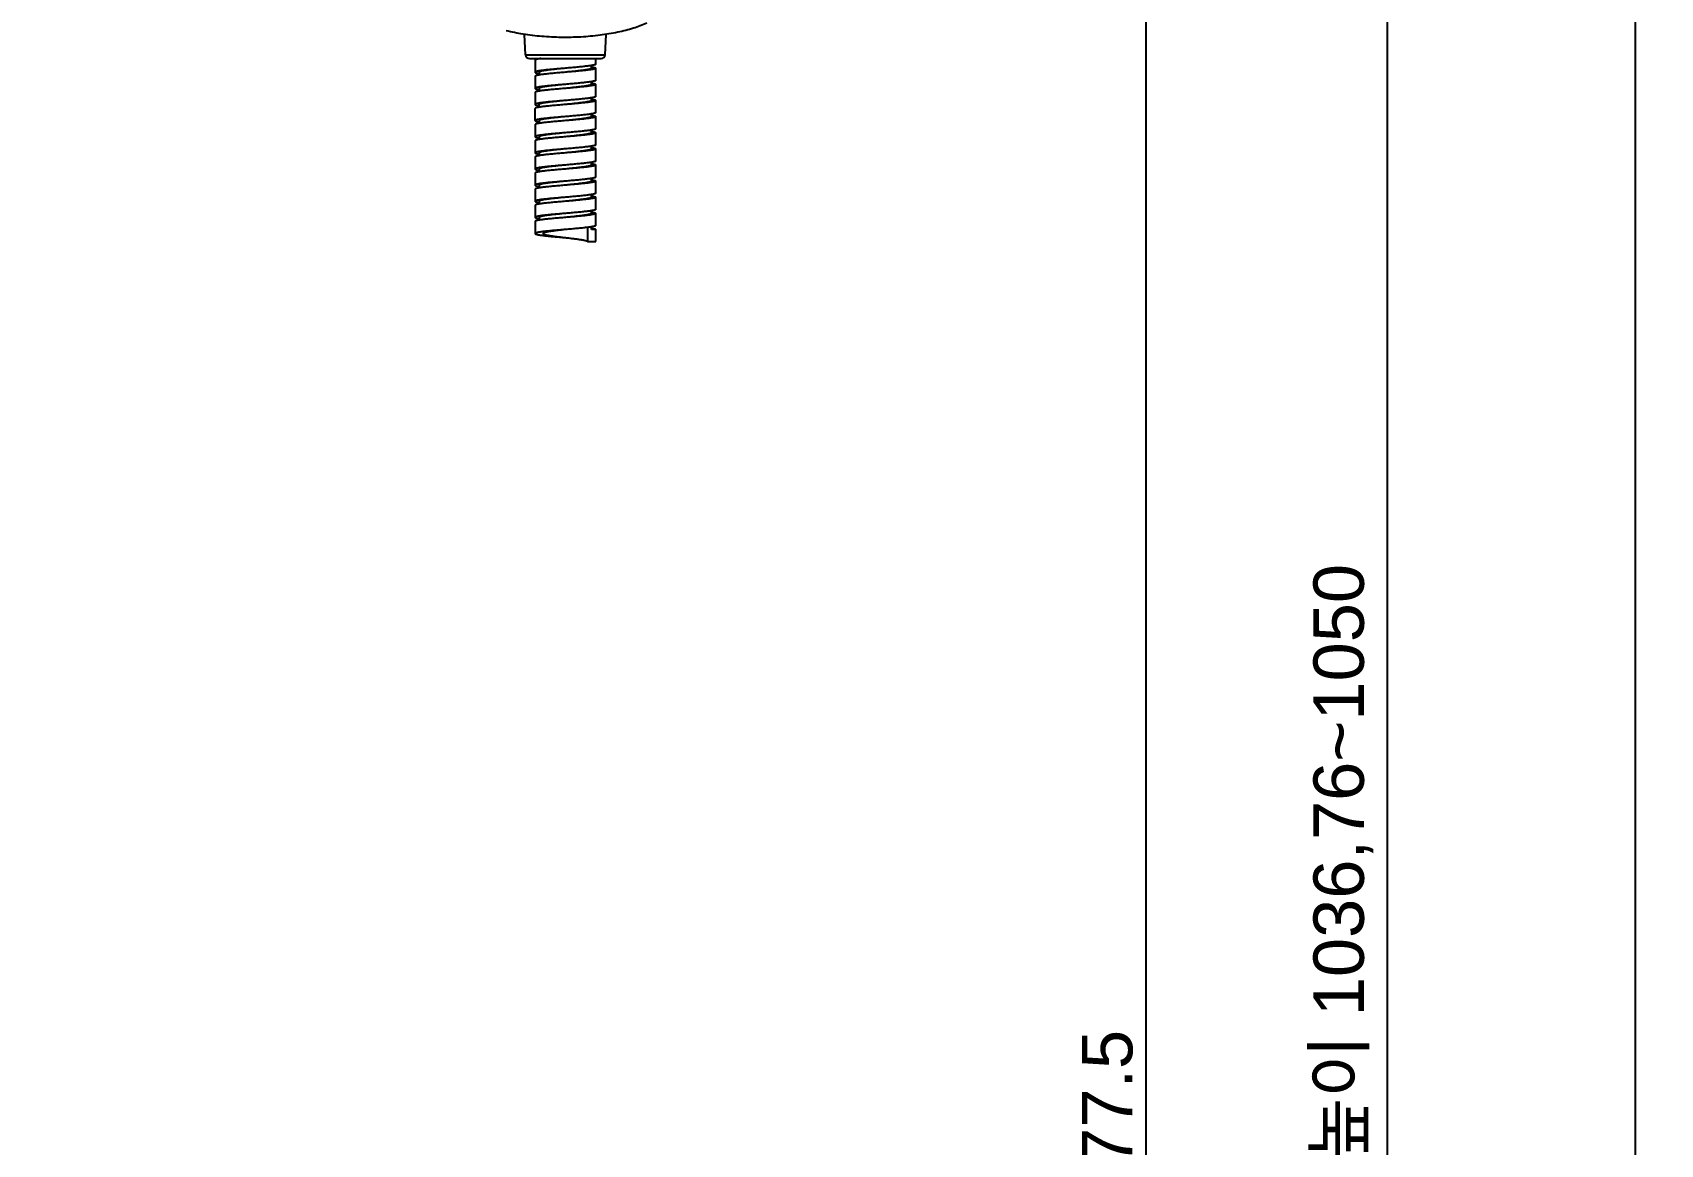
# Model space of a CAD drawing. Header units: millimetres. Extents: x 687 to 1107, y -116 to 478.
# Drawn here: x 813.7 to 894.4, y 36.9 to 92 of the extents above; entities that cross this region are included whole.
import ezdxf

# ---------------------------------------------------------------- set-up
doc = ezdxf.new("R2010")
doc.units = ezdxf.units.MM
doc.header["$LTSCALE"] = 0.1
doc.layers.add('DIM', color=3, linetype='Continuous')
doc.styles.get("Standard").update_dxf_attribs({"font": 'arial.ttf'})
doc.dimstyles.new('ISO-25', dxfattribs={"dimtxt": 2.5, "dimasz": 2.5, "dimexe": 1.25, "dimexo": 0.625, "dimtad": 1, "dimlfac": 5, "dimtxsty": 'Standard', "dimcen": 2.5, "dimadec": 0, "dimazin": 0, "dimtfac": 1, "dimtmove": 0, "dimatfit": 3, "dimfxl": 0, "dimarcsym": 0})

# ---------------------------------------------------------------- blocks, each defined once
blk = doc.blocks.new('*D72')
at = {"layer": 'Defpoints', "color": 0}
for p in [(845.053, 147.816), (880.874, -59.535), (888.864, -59.535)]:
    blk.add_point(p, dxfattribs=at)
at = {"layer": 'DIM', "color": 0, "lineweight": -2}
for p, q in [((845.678, 147.816), (882.124, 147.816)), ((880.874, 145.316), (880.874, -57.035)), ((888.239, -59.535), (879.624, -59.535))]:
    blk.add_line(p, q, dxfattribs=at)
at = {"layer": 'DIM', "color": 0}
for points in [[(880.457, 145.316), (881.29, 145.316), (880.874, 147.816)], [(880.457, -57.035), (881.29, -57.035), (880.874, -59.535)]]:
    blk.add_solid(points, dxfattribs=at)
at = {"layer": 'DIM', "color": 0, "insert": (878.695, 44.14), "char_height": 2.5, "attachment_point": 5, "rotation": 90}
blk.add_mtext('{\\fGulim|b0|i0|c129|p50;선반까지 높이 }1036,76~1050', dxfattribs=at)
blk = doc.blocks.new('*D74')
at = {"layer": 'Defpoints', "color": 0}
for p in [(813.706, 135.932), (868.909, -59.535), (883.897, -59.535)]:
    blk.add_point(p, dxfattribs=at)
at = {"layer": 'DIM', "color": 0, "lineweight": -2}
for p, q in [((814.331, 135.932), (870.159, 135.932)), ((868.909, 133.432), (868.909, -57.035)), ((883.272, -59.535), (867.659, -59.535))]:
    blk.add_line(p, q, dxfattribs=at)
at = {"layer": 'DIM', "color": 0}
for points in [[(868.492, 133.432), (869.325, 133.432), (868.909, 135.932)], [(868.492, -57.035), (869.325, -57.035), (868.909, -59.535)]]:
    blk.add_solid(points, dxfattribs=at)
at = {"layer": 'DIM', "color": 0, "insert": (867.007, 38.199), "char_height": 2.5, "attachment_point": 5, "rotation": 90}
blk.add_mtext('977.5', dxfattribs=at)
blk = doc.blocks.new('*D67')
at = {"layer": 'Defpoints', "color": 0}
for p in [(831.425, 395.825), (883.897, -59.535), (893.168, -59.535)]:
    blk.add_point(p, dxfattribs=at)
at = {"layer": 'DIM', "color": 0, "lineweight": -2}
for p, q in [((832.05, 395.825), (894.418, 395.825)), ((893.168, 393.325), (893.168, -57.035)), ((884.522, -59.535), (894.418, -59.535))]:
    blk.add_line(p, q, dxfattribs=at)
at = {"layer": 'DIM', "color": 0}
for points in [[(892.751, 393.325), (893.585, 393.325), (893.168, 395.825)], [(892.751, -57.035), (893.585, -57.035), (893.168, -59.535)]]:
    blk.add_solid(points, dxfattribs=at)
at = {"layer": 'DIM', "color": 0, "insert": (890.904, 168.145), "char_height": 2.5, "attachment_point": 5, "rotation": 90}
blk.add_mtext('(2280)', dxfattribs=at)

msp = doc.modelspace()

# ---------------------------------------------------------------- linework, layer by layer
for p, q in [((838.1509, 90.9305), (838.098, 91.9384)), ((842.1, 90.9305), (842.1528, 91.9392)), ((838.1509, 90.9305), (842.1, 90.9305)), ((838.3506, 90.741), (841.9003, 90.741)), ((838.6254, 90.661), (838.6254, 90.061)), ((838.8254, 90.741), (838.8254, 90.7274)), ((841.6255, 90.461), (841.6255, 90.741)), ((838.6254, 89.861), (838.6254, 89.261)), ((838.8254, 90.061), (838.8254, 89.9273)), ((841.4255, 90.261), (841.4255, 90.3946)), ((841.4255, 89.461), (841.4255, 89.5947)), ((841.6255, 89.661), (841.6255, 90.261)), ((838.6254, 89.061), (838.6254, 88.461)), ((838.8254, 89.261), (838.8254, 89.1272)), ((841.4255, 88.661), (841.4255, 88.7947)), ((841.6255, 88.861), (841.6255, 89.461)), ((838.6254, 87.6609), (838.6254, 88.261)), ((838.8254, 88.3273), (838.8254, 88.461)), ((841.4255, 87.8609), (841.4255, 87.9946)), ((841.6255, 88.061), (841.6255, 88.661)), ((838.6254, 87.4609), (838.6254, 86.8609)), ((838.8254, 87.6609), (838.8254, 87.5274)), ((841.4255, 87.0609), (841.4255, 87.1945)), ((841.6255, 87.2609), (841.6255, 87.8609)), ((838.6254, 86.6609), (838.6254, 86.0609)), ((838.8254, 86.8609), (838.8254, 86.7273)), ((841.4255, 86.2609), (841.4255, 86.3945)), ((841.6255, 86.4609), (841.6255, 87.0609)), ((838.6254, 85.8609), (838.6254, 85.2609)), ((838.8254, 86.0609), (838.8254, 85.9272)), ((841.4255, 85.4609), (841.4255, 85.5946)), ((841.6255, 85.6609), (841.6255, 86.2609)), ((838.6254, 85.0609), (838.6254, 84.4609)), ((838.8254, 85.2609), (838.8254, 85.1272)), ((841.4255, 84.6609), (841.4255, 84.7946)), ((841.6255, 84.8609), (841.6255, 85.4609)), ((838.6254, 84.2609), (838.6254, 83.6609)), ((838.8254, 84.4609), (838.8254, 84.3272)), ((841.4255, 83.8609), (841.4255, 83.9946)), ((841.6255, 84.0609), (841.6255, 84.6609)), ((838.6254, 83.4608), (838.6254, 82.8608)), ((838.8254, 83.6609), (838.8254, 83.5273)), ((841.4255, 83.0608), (841.4255, 83.1944)), ((841.6255, 83.2608), (841.6255, 83.8609)), ((838.6254, 82.6608), (838.6254, 82.0608)), ((838.8254, 82.8608), (838.8254, 82.7272)), ((841.2254, 82.3658), (841.2254, 81.6608)), ((841.4255, 82.2608), (841.4255, 82.3944)), ((841.6255, 82.4608), (841.6255, 83.0608)), ((841.2254, 81.6608), (841.6255, 81.6608)), ((841.6255, 82.2608), (841.4255, 82.2608)), ((841.6255, 81.6608), (841.6255, 82.2608))]:
    msp.add_line(p, q)
for centre, start, end in [((838.3506, 90.941), 183, 270.000001), ((841.9003, 90.941), 269.999999, 357)]:
    msp.add_arc(centre, 0.2, start, end)
for points, knots in [([(844.1632, 92.4918), (843.9494, 92.3951), (843.4752, 92.2213), (842.6979, 92.0244), (841.8257, 91.8808), (840.8887, 91.7973), (839.9219, 91.7783), (838.9631, 91.8247), (838.0493, 91.9341), (837.464, 92.051), (837.1863, 92.1206)], [0, 0, 0, 0, 0.0992985, 0.2131119, 0.3388816, 0.4729598, 0.6108789, 0.7477666, 0.878858, 1, 1, 1, 1]), ([(838.9119, 90.741), (838.89, 90.7379), (838.849, 90.7316), (838.7915, 90.7217), (838.7422, 90.7119), (838.7014, 90.7021), (838.6694, 90.6924), (838.6483, 90.6838), (838.6362, 90.6765), (838.6289, 90.6707), (838.6254, 90.6647), (838.6254, 90.661)], [0, 0, 0, 0, 0.2180371, 0.4104332, 0.5761512, 0.7144149, 0.8247374, 0.9072905, 0.9385577, 0.9637078, 1, 1, 1, 1]), ([(841.6254, 90.461), (841.6255, 90.4562), (841.6193, 90.4485), (841.6085, 90.4416), (841.5957, 90.4353), (841.5795, 90.4292), (841.5512, 90.4203), (841.5071, 90.4096), (841.4443, 90.3974), (841.3688, 90.3851), (841.2813, 90.3728), (841.1434, 90.3555), (840.9483, 90.3344), (840.6922, 90.31), (840.4144, 90.2855), (840.223, 90.2693), (840.1254, 90.261)], [0, 0, 0, 0, 0.0094782, 0.016681, 0.0259079, 0.0372649, 0.0507964, 0.0843768, 0.1265087, 0.1768711, 0.2350304, 0.3004543, 0.4506023, 0.6216678, 0.8071559, 1, 1, 1, 1]), ([(840.1254, 90.261), (840.0279, 90.2527), (839.8365, 90.2365), (839.5586, 90.212), (839.3026, 90.1876), (839.1074, 90.1665), (838.9695, 90.1492), (838.8821, 90.1369), (838.8066, 90.1246), (838.7437, 90.1124), (838.6997, 90.1017), (838.6713, 90.0928), (838.6551, 90.0867), (838.6423, 90.0804), (838.6315, 90.0735), (838.6254, 90.0658), (838.6254, 90.061)], [0, 0, 0, 0, 0.1928437, 0.3783312, 0.549396, 0.6995437, 0.7649709, 0.8231271, 0.8734919, 0.9156221, 0.9492032, 0.9627321, 0.9740919, 0.9833208, 0.9905205, 1, 1, 1, 1]), ([(838.6254, 90.061), (838.6254, 90.054), (838.6374, 90.0438), (838.6553, 90.0352), (838.6778, 90.0269), (838.7059, 90.0188), (838.7553, 90.007), (838.7955, 89.9996), (838.8243, 89.9947)], [0, 0, 0, 0, 0.0974151, 0.1807142, 0.2906228, 0.4277199, 0.5919297, 1, 1, 1, 1]), ([(840.1254, 90.061), (840.0279, 90.0527), (839.8365, 90.0365), (839.5586, 90.012), (839.3026, 89.9876), (839.1074, 89.9665), (838.9695, 89.9492), (838.8821, 89.9369), (838.8066, 89.9246), (838.7437, 89.9124), (838.6997, 89.9017), (838.6713, 89.8928), (838.6551, 89.8867), (838.6423, 89.8804), (838.6315, 89.8735), (838.6254, 89.8658), (838.6254, 89.861)], [0, 0, 0, 0, 0.1928438, 0.3783317, 0.5493973, 0.6995457, 0.764969, 0.8231296, 0.8734902, 0.9156244, 0.949202, 0.9627344, 0.9740933, 0.9833188, 0.9905203, 1, 1, 1, 1]), ([(840.1254, 90.261), (840.0409, 90.2527), (839.875, 90.2365), (839.6342, 90.212), (839.4122, 90.1876), (839.2431, 90.1665), (839.1236, 90.1492), (839.0478, 90.1369), (838.9824, 90.1246), (838.9279, 90.1124), (838.8848, 90.1002), (838.8564, 90.0896), (838.84, 90.0804), (838.8304, 90.0732), (838.8254, 90.0657), (838.8254, 90.061)], [0, 0, 0, 0, 0.1922238, 0.3771332, 0.5477039, 0.6974857, 0.762792, 0.820885, 0.8712455, 0.9134553, 0.9472154, 0.9724275, 0.9819109, 0.9894544, 1, 1, 1, 1]), ([(841.4254, 90.261), (841.4254, 90.2563), (841.4205, 90.2488), (841.4108, 90.2416), (841.3944, 90.2324), (841.366, 90.2218), (841.323, 90.2096), (841.2685, 90.1974), (841.203, 90.1851), (841.1272, 90.1728), (841.0078, 90.1555), (840.8386, 90.1344), (840.6167, 90.11), (840.3758, 90.0855), (840.21, 90.0693), (840.1254, 90.061)], [0, 0, 0, 0, 0.0105439, 0.0180889, 0.0275738, 0.0527825, 0.0865459, 0.1287525, 0.179116, 0.2372063, 0.302515, 0.4522966, 0.622867, 0.8077762, 1, 1, 1, 1]), ([(841.6255, 90.261), (841.6255, 90.2562), (841.6193, 90.2485), (841.6085, 90.2416), (841.5957, 90.2353), (841.5795, 90.2292), (841.5512, 90.2203), (841.5071, 90.2096), (841.4443, 90.1974), (841.3688, 90.1851), (841.2813, 90.1728), (841.1434, 90.1555), (840.9483, 90.1344), (840.6922, 90.11), (840.4144, 90.0855), (840.223, 90.0693), (840.1254, 90.061)], [0, 0, 0, 0, 0.0094806, 0.0166804, 0.0259068, 0.0372676, 0.0507984, 0.0843766, 0.1265097, 0.1768718, 0.2350304, 0.3004558, 0.4506038, 0.6216689, 0.8071564, 1, 1, 1, 1]), ([(841.6255, 89.661), (841.6255, 89.6562), (841.6193, 89.6485), (841.6085, 89.6416), (841.5957, 89.6353), (841.5795, 89.6292), (841.5512, 89.6203), (841.5071, 89.6096), (841.4443, 89.5974), (841.3688, 89.5851), (841.2813, 89.5728), (841.1434, 89.5555), (840.9483, 89.5344), (840.6922, 89.51), (840.4144, 89.4855), (840.223, 89.4693), (840.1254, 89.461)], [0, 0, 0, 0, 0.0094806, 0.0166804, 0.0259068, 0.0372676, 0.0507984, 0.0843766, 0.1265097, 0.1768718, 0.2350304, 0.3004558, 0.4506038, 0.6216689, 0.8071564, 1, 1, 1, 1]), ([(841.4266, 90.3273), (841.4553, 90.3224), (841.4955, 90.315), (841.5449, 90.3032), (841.5731, 90.2951), (841.5955, 90.2868), (841.6134, 90.2782), (841.6255, 90.268), (841.6255, 90.261)], [0, 0, 0, 0, 0.4080596, 0.5722818, 0.7093617, 0.8192825, 0.9025848, 1, 1, 1, 1]), ([(840.1254, 89.461), (840.0279, 89.4527), (839.8365, 89.4365), (839.5586, 89.412), (839.3026, 89.3876), (839.1074, 89.3665), (838.9695, 89.3492), (838.8821, 89.3369), (838.8066, 89.3246), (838.7437, 89.3123), (838.6997, 89.3017), (838.6713, 89.2928), (838.6551, 89.2866), (838.6423, 89.2804), (838.6315, 89.2735), (838.6254, 89.2658), (838.6254, 89.261)], [0, 0, 0, 0, 0.1928438, 0.3783317, 0.5493973, 0.6995457, 0.764969, 0.8231296, 0.8734902, 0.9156244, 0.949202, 0.9627344, 0.9740933, 0.9833188, 0.9905203, 1, 1, 1, 1]), ([(838.6254, 89.261), (838.6254, 89.254), (838.6374, 89.2438), (838.6554, 89.2351), (838.678, 89.2268), (838.7062, 89.2188), (838.7557, 89.2069), (838.796, 89.1995), (838.8249, 89.1946)], [0, 0, 0, 0, 0.0973347, 0.1806508, 0.2905657, 0.427652, 0.5919131, 1, 1, 1, 1]), ([(840.1254, 89.261), (840.0279, 89.2527), (839.8365, 89.2365), (839.5586, 89.212), (839.3026, 89.1876), (839.1074, 89.1665), (838.9695, 89.1492), (838.8821, 89.1369), (838.8066, 89.1246), (838.7437, 89.1123), (838.6997, 89.1017), (838.6713, 89.0928), (838.6551, 89.0866), (838.6423, 89.0804), (838.6315, 89.0735), (838.6254, 89.0658), (838.6254, 89.061)], [0, 0, 0, 0, 0.1928441, 0.3783318, 0.5493968, 0.6995443, 0.7649706, 0.8231275, 0.8734925, 0.9156219, 0.9492045, 0.9627335, 0.9740913, 0.98332, 0.9905221, 1, 1, 1, 1]), ([(840.1254, 89.461), (840.0409, 89.4527), (839.875, 89.4365), (839.6342, 89.412), (839.4122, 89.3876), (839.2431, 89.3665), (839.1236, 89.3492), (839.0478, 89.3369), (838.9824, 89.3246), (838.9279, 89.3123), (838.8848, 89.3002), (838.8564, 89.2896), (838.84, 89.2804), (838.8304, 89.2732), (838.8254, 89.2656), (838.8254, 89.261)], [0, 0, 0, 0, 0.1922239, 0.3771334, 0.5477042, 0.6974861, 0.7627914, 0.8208855, 0.871245, 0.9134558, 0.9472149, 0.972428, 0.9819104, 0.989454, 1, 1, 1, 1]), ([(841.4254, 89.461), (841.4254, 89.4563), (841.4205, 89.4488), (841.4108, 89.4416), (841.3944, 89.4324), (841.366, 89.4218), (841.323, 89.4096), (841.2685, 89.3974), (841.203, 89.3851), (841.1272, 89.3728), (841.0078, 89.3555), (840.8386, 89.3344), (840.6167, 89.31), (840.3758, 89.2855), (840.21, 89.2693), (840.1254, 89.261)], [0, 0, 0, 0, 0.0105434, 0.0180894, 0.0275741, 0.052782, 0.0865461, 0.1287521, 0.1791161, 0.2372061, 0.302515, 0.4522965, 0.6228669, 0.8077761, 1, 1, 1, 1]), ([(841.6254, 89.461), (841.6254, 89.4562), (841.6194, 89.4485), (841.6085, 89.4415), (841.5957, 89.4353), (841.5795, 89.4292), (841.5512, 89.4203), (841.5071, 89.4096), (841.4443, 89.3974), (841.3688, 89.3851), (841.2813, 89.3728), (841.1434, 89.3555), (840.9483, 89.3344), (840.6922, 89.31), (840.4144, 89.2855), (840.223, 89.2693), (840.1254, 89.261)], [0, 0, 0, 0, 0.0094779, 0.01668, 0.0259087, 0.0372665, 0.0507955, 0.0843781, 0.1265075, 0.1768725, 0.2350294, 0.3004557, 0.4506032, 0.6216682, 0.8071559, 1, 1, 1, 1]), ([(841.6254, 88.861), (841.6254, 88.8562), (841.6194, 88.8485), (841.6085, 88.8415), (841.5957, 88.8353), (841.5795, 88.8292), (841.5512, 88.8203), (841.5071, 88.8096), (841.4443, 88.7974), (841.3688, 88.7851), (841.2813, 88.7727), (841.1434, 88.7554), (840.9483, 88.7344), (840.6922, 88.71), (840.4144, 88.6855), (840.223, 88.6692), (840.1254, 88.661)], [0, 0, 0, 0, 0.0094779, 0.01668, 0.0259087, 0.0372665, 0.0507955, 0.0843781, 0.1265075, 0.1768725, 0.2350294, 0.3004557, 0.4506032, 0.6216682, 0.8071559, 1, 1, 1, 1]), ([(841.4259, 89.5274), (841.4547, 89.5225), (841.4951, 89.515), (841.5446, 89.5032), (841.5729, 89.4952), (841.5954, 89.4868), (841.6134, 89.4782), (841.6255, 89.468), (841.6254, 89.461)], [0, 0, 0, 0, 0.4081111, 0.5723545, 0.7094751, 0.8193707, 0.9026768, 1, 1, 1, 1]), ([(840.1254, 88.661), (840.0279, 88.6527), (839.8365, 88.6364), (839.5586, 88.612), (839.3026, 88.5875), (839.1074, 88.5665), (838.9695, 88.5492), (838.8821, 88.5368), (838.8066, 88.5246), (838.7437, 88.5123), (838.6997, 88.5016), (838.6713, 88.4927), (838.6551, 88.4866), (838.6423, 88.4804), (838.6315, 88.4734), (838.6254, 88.4658), (838.6254, 88.461)], [0, 0, 0, 0, 0.1928441, 0.3783318, 0.5493968, 0.6995443, 0.7649706, 0.8231275, 0.8734925, 0.9156219, 0.9492045, 0.9627335, 0.9740913, 0.98332, 0.9905221, 1, 1, 1, 1]), ([(838.6254, 88.461), (838.6254, 88.454), (838.6375, 88.4437), (838.6554, 88.4351), (838.678, 88.4268), (838.7062, 88.4187), (838.7558, 88.4069), (838.7961, 88.3994), (838.825, 88.3945)], [0, 0, 0, 0, 0.0973232, 0.1806293, 0.2905249, 0.4276455, 0.5918889, 1, 1, 1, 1]), ([(840.1254, 88.461), (840.0279, 88.4527), (839.8365, 88.4364), (839.5586, 88.4119), (839.3026, 88.3875), (839.1074, 88.3665), (838.9695, 88.3492), (838.8821, 88.3368), (838.8066, 88.3246), (838.7437, 88.3123), (838.6997, 88.3016), (838.6713, 88.2927), (838.6551, 88.2866), (838.6423, 88.2804), (838.6315, 88.2734), (838.6254, 88.2658), (838.6254, 88.261)], [0, 0, 0, 0, 0.1928438, 0.3783315, 0.5493967, 0.6995449, 0.7649703, 0.823129, 0.8734912, 0.9156243, 0.9492023, 0.9627331, 0.9740941, 0.9833213, 0.9905221, 1, 1, 1, 1]), ([(840.1254, 88.661), (840.0409, 88.6527), (839.875, 88.6364), (839.6342, 88.612), (839.4122, 88.5875), (839.2431, 88.5665), (839.1236, 88.5492), (839.0478, 88.5368), (838.9824, 88.5245), (838.9279, 88.5123), (838.8848, 88.5002), (838.8564, 88.4895), (838.84, 88.4804), (838.8304, 88.4732), (838.8254, 88.4656), (838.8254, 88.461)], [0, 0, 0, 0, 0.1922243, 0.3771341, 0.5477052, 0.6974875, 0.7627921, 0.820887, 0.8712458, 0.9134575, 0.9472156, 0.9724296, 0.9819122, 0.9894576, 1, 1, 1, 1]), ([(841.4254, 88.661), (841.4254, 88.6563), (841.4205, 88.6488), (841.4108, 88.6416), (841.3944, 88.6324), (841.366, 88.6218), (841.323, 88.6096), (841.2685, 88.5974), (841.203, 88.5851), (841.1272, 88.5727), (841.0078, 88.5554), (840.8386, 88.5344), (840.6167, 88.51), (840.3758, 88.4855), (840.21, 88.4692), (840.1254, 88.461)], [0, 0, 0, 0, 0.0105432, 0.0180899, 0.0275741, 0.0527818, 0.0865461, 0.1287521, 0.1791159, 0.2372062, 0.3025148, 0.4522963, 0.6228667, 0.807776, 1, 1, 1, 1]), ([(841.6255, 88.661), (841.6255, 88.6562), (841.6193, 88.6485), (841.6085, 88.6415), (841.5957, 88.6353), (841.5795, 88.6292), (841.5512, 88.6203), (841.5071, 88.6096), (841.4443, 88.5974), (841.3688, 88.5851), (841.2813, 88.5727), (841.1434, 88.5554), (840.9483, 88.5344), (840.6922, 88.51), (840.4144, 88.4855), (840.223, 88.4692), (840.1254, 88.461)], [0, 0, 0, 0, 0.0094797, 0.0166812, 0.0259067, 0.0372656, 0.050798, 0.0843756, 0.1265098, 0.1768704, 0.235031, 0.3004543, 0.4506027, 0.6216683, 0.8071562, 1, 1, 1, 1]), ([(841.6255, 88.061), (841.6255, 88.0561), (841.6193, 88.0485), (841.6085, 88.0415), (841.5957, 88.0353), (841.5795, 88.0292), (841.5512, 88.0203), (841.5071, 88.0096), (841.4443, 87.9974), (841.3688, 87.9851), (841.2813, 87.9727), (841.1434, 87.9554), (840.9483, 87.9344), (840.6922, 87.91), (840.4144, 87.8855), (840.223, 87.8692), (840.1254, 87.8609)], [0, 0, 0, 0, 0.0094797, 0.0166812, 0.0259067, 0.0372656, 0.050798, 0.0843756, 0.1265098, 0.1768704, 0.235031, 0.3004543, 0.4506027, 0.6216683, 0.8071562, 1, 1, 1, 1]), ([(841.426, 88.7274), (841.4548, 88.7225), (841.4951, 88.715), (841.5447, 88.7032), (841.5729, 88.6951), (841.5954, 88.6868), (841.6134, 88.6782), (841.6254, 88.6679), (841.6255, 88.661)], [0, 0, 0, 0, 0.4080869, 0.572348, 0.7094343, 0.8193492, 0.9026653, 1, 1, 1, 1]), ([(840.1254, 87.8609), (840.0279, 87.8527), (839.8365, 87.8364), (839.5586, 87.8119), (839.3026, 87.7875), (839.1074, 87.7665), (838.9695, 87.7492), (838.8821, 87.7368), (838.8066, 87.7245), (838.7437, 87.7123), (838.6997, 87.7016), (838.6713, 87.6927), (838.6551, 87.6866), (838.6423, 87.6804), (838.6315, 87.6734), (838.6254, 87.6658), (838.6254, 87.6609)], [0, 0, 0, 0, 0.1928438, 0.3783315, 0.5493967, 0.6995449, 0.7649703, 0.823129, 0.8734912, 0.9156243, 0.9492023, 0.9627331, 0.9740941, 0.9833213, 0.9905221, 1, 1, 1, 1]), ([(838.6254, 87.6609), (838.6254, 87.654), (838.6374, 87.6438), (838.6553, 87.6351), (838.6778, 87.6268), (838.7059, 87.6188), (838.7553, 87.607), (838.7955, 87.5995), (838.8243, 87.5946)], [0, 0, 0, 0, 0.0974039, 0.1807145, 0.2906373, 0.4277166, 0.5919386, 1, 1, 1, 1]), ([(840.1254, 87.6609), (840.0279, 87.6527), (839.8365, 87.6364), (839.5586, 87.6119), (839.3026, 87.5875), (839.1074, 87.5665), (838.9695, 87.5492), (838.8821, 87.5368), (838.8066, 87.5245), (838.7437, 87.5123), (838.6997, 87.5016), (838.6713, 87.4927), (838.6551, 87.4866), (838.6423, 87.4804), (838.6315, 87.4734), (838.6254, 87.4657), (838.6254, 87.4609)], [0, 0, 0, 0, 0.1928441, 0.3783322, 0.5493977, 0.6995457, 0.7649696, 0.8231289, 0.8734913, 0.9156232, 0.9492036, 0.9627351, 0.9740921, 0.983319, 0.9905218, 1, 1, 1, 1]), ([(840.1254, 87.8609), (840.0409, 87.8527), (839.875, 87.8364), (839.6342, 87.8119), (839.4122, 87.7875), (839.2431, 87.7665), (839.1236, 87.7492), (839.0478, 87.7368), (838.9824, 87.7245), (838.9279, 87.7123), (838.8848, 87.7001), (838.8564, 87.6895), (838.84, 87.6803), (838.8304, 87.6732), (838.8254, 87.6656), (838.8254, 87.6609)], [0, 0, 0, 0, 0.1922242, 0.3771339, 0.5477049, 0.697487, 0.7627911, 0.8208864, 0.8712447, 0.9134566, 0.9472148, 0.9724284, 0.9819094, 0.989454, 1, 1, 1, 1]), ([(841.4254, 87.8609), (841.4254, 87.8563), (841.4205, 87.8487), (841.4108, 87.8415), (841.3944, 87.8324), (841.366, 87.8217), (841.323, 87.8096), (841.2685, 87.7974), (841.203, 87.7851), (841.1272, 87.7727), (841.0078, 87.7554), (840.8386, 87.7344), (840.6167, 87.71), (840.3758, 87.6855), (840.21, 87.6692), (840.1254, 87.6609)], [0, 0, 0, 0, 0.0105432, 0.0180903, 0.0275739, 0.052782, 0.0865458, 0.1287524, 0.1791156, 0.2372065, 0.3025144, 0.452296, 0.6228664, 0.8077759, 1, 1, 1, 1]), ([(841.6255, 87.8609), (841.6254, 87.8561), (841.6193, 87.8485), (841.6085, 87.8415), (841.5957, 87.8353), (841.5795, 87.8292), (841.5512, 87.8203), (841.5071, 87.8096), (841.4443, 87.7973), (841.3688, 87.7851), (841.2813, 87.7727), (841.1434, 87.7554), (840.9483, 87.7344), (840.6922, 87.71), (840.4144, 87.6855), (840.223, 87.6692), (840.1254, 87.6609)], [0, 0, 0, 0, 0.0094795, 0.0166792, 0.0259081, 0.0372679, 0.0507968, 0.0843779, 0.1265081, 0.1768729, 0.2350291, 0.3004563, 0.450604, 0.6216688, 0.8071563, 1, 1, 1, 1]), ([(841.6255, 87.2609), (841.6254, 87.2561), (841.6193, 87.2484), (841.6085, 87.2415), (841.5957, 87.2353), (841.5795, 87.2292), (841.5512, 87.2203), (841.5071, 87.2096), (841.4443, 87.1973), (841.3688, 87.185), (841.2813, 87.1727), (841.1434, 87.1554), (840.9483, 87.1344), (840.6922, 87.1099), (840.4144, 87.0855), (840.223, 87.0692), (840.1254, 87.0609)], [0, 0, 0, 0, 0.0094795, 0.0166792, 0.0259081, 0.0372679, 0.0507968, 0.0843779, 0.1265081, 0.1768729, 0.2350291, 0.3004563, 0.450604, 0.6216688, 0.8071563, 1, 1, 1, 1]), ([(841.4266, 87.9273), (841.4553, 87.9224), (841.4955, 87.9149), (841.5449, 87.9031), (841.5731, 87.8951), (841.5955, 87.8868), (841.6134, 87.8781), (841.6255, 87.8679), (841.6255, 87.8609)], [0, 0, 0, 0, 0.4080703, 0.5722801, 0.7093772, 0.8192858, 0.9025849, 1, 1, 1, 1]), ([(840.1254, 87.0609), (840.0279, 87.0526), (839.8365, 87.0364), (839.5586, 87.0119), (839.3026, 86.9875), (839.1074, 86.9665), (838.9695, 86.9492), (838.8821, 86.9368), (838.8066, 86.9245), (838.7437, 86.9123), (838.6997, 86.9016), (838.6713, 86.8927), (838.6551, 86.8866), (838.6423, 86.8804), (838.6315, 86.8734), (838.6254, 86.8657), (838.6254, 86.8609)], [0, 0, 0, 0, 0.1928441, 0.3783322, 0.5493977, 0.6995457, 0.7649696, 0.8231289, 0.8734913, 0.9156232, 0.9492036, 0.9627351, 0.9740921, 0.983319, 0.9905218, 1, 1, 1, 1]), ([(838.6254, 86.8609), (838.6254, 86.854), (838.6374, 86.8437), (838.6553, 86.8351), (838.6777, 86.8268), (838.7059, 86.8188), (838.7552, 86.807), (838.7953, 86.7995), (838.824, 86.7946)], [0, 0, 0, 0, 0.0974237, 0.1807549, 0.2906458, 0.4277301, 0.5919636, 1, 1, 1, 1]), ([(840.1254, 86.8609), (840.0279, 86.8526), (839.8365, 86.8364), (839.5586, 86.8119), (839.3026, 86.7875), (839.1074, 86.7664), (838.9695, 86.7492), (838.8821, 86.7368), (838.8066, 86.7245), (838.7437, 86.7123), (838.6997, 86.7016), (838.6713, 86.6927), (838.6551, 86.6866), (838.6423, 86.6804), (838.6315, 86.6734), (838.6254, 86.6657), (838.6254, 86.6609)], [0, 0, 0, 0, 0.1928437, 0.3783312, 0.549396, 0.6995437, 0.7649709, 0.8231271, 0.8734919, 0.9156221, 0.9492032, 0.9627321, 0.9740919, 0.9833208, 0.9905205, 1, 1, 1, 1]), ([(840.1254, 87.0609), (840.0409, 87.0526), (839.875, 87.0364), (839.6342, 87.0119), (839.4122, 86.9875), (839.2431, 86.9664), (839.1236, 86.9491), (839.0478, 86.9368), (838.9824, 86.9245), (838.9279, 86.9123), (838.8848, 86.9001), (838.8564, 86.8895), (838.84, 86.8803), (838.8304, 86.8731), (838.8254, 86.8656), (838.8254, 86.8609)], [0, 0, 0, 0, 0.1922243, 0.3771342, 0.5477052, 0.6974873, 0.7627913, 0.8208865, 0.871245, 0.9134566, 0.9472152, 0.9724283, 0.9819091, 0.9894544, 1, 1, 1, 1]), ([(841.4254, 87.0609), (841.4254, 87.0563), (841.4205, 87.0487), (841.4108, 87.0415), (841.3944, 87.0323), (841.366, 87.0217), (841.323, 87.0096), (841.2685, 86.9974), (841.203, 86.985), (841.1272, 86.9727), (841.0078, 86.9554), (840.8386, 86.9344), (840.6167, 86.9099), (840.3758, 86.8854), (840.21, 86.8692), (840.1254, 86.8609)], [0, 0, 0, 0, 0.0105435, 0.0180907, 0.0275736, 0.0527824, 0.0865453, 0.1287528, 0.1791151, 0.2372069, 0.302514, 0.4522956, 0.6228662, 0.8077757, 1, 1, 1, 1]), ([(841.6254, 87.0609), (841.6255, 87.0561), (841.6193, 87.0484), (841.6085, 87.0415), (841.5957, 87.0353), (841.5795, 87.0291), (841.5512, 87.0203), (841.5071, 87.0096), (841.4443, 86.9973), (841.3688, 86.985), (841.2813, 86.9727), (841.1434, 86.9554), (840.9483, 86.9343), (840.6922, 86.9099), (840.4144, 86.8854), (840.223, 86.8692), (840.1254, 86.8609)], [0, 0, 0, 0, 0.0094782, 0.016681, 0.0259079, 0.0372649, 0.0507964, 0.0843768, 0.1265087, 0.1768711, 0.2350304, 0.3004543, 0.4506023, 0.6216678, 0.8071559, 1, 1, 1, 1]), ([(841.6254, 86.4609), (841.6255, 86.4561), (841.6193, 86.4484), (841.6085, 86.4415), (841.5957, 86.4352), (841.5795, 86.4291), (841.5512, 86.4202), (841.5071, 86.4096), (841.4443, 86.3973), (841.3688, 86.385), (841.2813, 86.3727), (841.1434, 86.3554), (840.9483, 86.3343), (840.6922, 86.3099), (840.4144, 86.2854), (840.223, 86.2692), (840.1254, 86.2609)], [0, 0, 0, 0, 0.0094782, 0.016681, 0.0259079, 0.0372649, 0.0507964, 0.0843768, 0.1265087, 0.1768711, 0.2350304, 0.3004543, 0.4506023, 0.6216678, 0.8071559, 1, 1, 1, 1]), ([(841.4268, 87.1272), (841.4555, 87.1223), (841.4957, 87.1149), (841.545, 87.1031), (841.5731, 87.095), (841.5956, 87.0867), (841.6135, 87.0781), (841.6254, 87.0679), (841.6254, 87.0609)], [0, 0, 0, 0, 0.4080364, 0.5722699, 0.7093542, 0.8192451, 0.9025763, 1, 1, 1, 1]), ([(840.1254, 86.2609), (840.0279, 86.2526), (839.8365, 86.2364), (839.5586, 86.2119), (839.3026, 86.1875), (839.1074, 86.1664), (838.9695, 86.1491), (838.8821, 86.1368), (838.8066, 86.1245), (838.7437, 86.1123), (838.6997, 86.1016), (838.6713, 86.0927), (838.6551, 86.0866), (838.6423, 86.0803), (838.6315, 86.0734), (838.6254, 86.0657), (838.6254, 86.0609)], [0, 0, 0, 0, 0.1928437, 0.3783312, 0.549396, 0.6995437, 0.7649709, 0.8231271, 0.8734919, 0.9156221, 0.9492032, 0.9627321, 0.9740919, 0.9833208, 0.9905205, 1, 1, 1, 1]), ([(838.6254, 86.0609), (838.6254, 86.0539), (838.6374, 86.0437), (838.6553, 86.0351), (838.6778, 86.0268), (838.7059, 86.0187), (838.7553, 86.0069), (838.7955, 85.9995), (838.8243, 85.9946)], [0, 0, 0, 0, 0.0974151, 0.1807142, 0.2906228, 0.4277199, 0.5919297, 1, 1, 1, 1]), ([(840.1254, 86.0609), (840.0279, 86.0526), (839.8365, 86.0364), (839.5586, 86.0119), (839.3026, 85.9875), (839.1074, 85.9664), (838.9695, 85.9491), (838.8821, 85.9368), (838.8066, 85.9245), (838.7437, 85.9123), (838.6997, 85.9016), (838.6713, 85.8927), (838.6551, 85.8866), (838.6423, 85.8803), (838.6315, 85.8734), (838.6254, 85.8657), (838.6254, 85.8609)], [0, 0, 0, 0, 0.1928438, 0.3783317, 0.5493973, 0.6995457, 0.764969, 0.8231296, 0.8734902, 0.9156244, 0.949202, 0.9627344, 0.9740933, 0.9833188, 0.9905203, 1, 1, 1, 1]), ([(840.1254, 86.2609), (840.0409, 86.2526), (839.875, 86.2364), (839.6342, 86.2119), (839.4122, 86.1875), (839.2431, 86.1664), (839.1236, 86.1491), (839.0478, 86.1368), (838.9824, 86.1245), (838.9279, 86.1123), (838.8848, 86.1001), (838.8564, 86.0895), (838.84, 86.0803), (838.8304, 86.0731), (838.8254, 86.0656), (838.8254, 86.0609)], [0, 0, 0, 0, 0.1922244, 0.3771343, 0.5477053, 0.6974872, 0.7627916, 0.8208864, 0.8712454, 0.9134563, 0.9472157, 0.9724279, 0.981909, 0.9894549, 1, 1, 1, 1]), ([(841.4254, 86.2609), (841.4254, 86.2563), (841.4205, 86.2487), (841.4108, 86.2415), (841.3944, 86.2323), (841.366, 86.2217), (841.323, 86.2095), (841.2685, 86.1973), (841.203, 86.185), (841.1272, 86.1727), (841.0078, 86.1554), (840.8386, 86.1343), (840.6167, 86.1099), (840.3758, 86.0854), (840.21, 86.0692), (840.1254, 86.0609)], [0, 0, 0, 0, 0.010544, 0.0180909, 0.0275731, 0.052783, 0.0865448, 0.1287534, 0.1791146, 0.2372074, 0.3025135, 0.4522952, 0.6228659, 0.8077756, 1, 1, 1, 1]), ([(841.6255, 86.2609), (841.6255, 86.2561), (841.6193, 86.2484), (841.6085, 86.2415), (841.5957, 86.2352), (841.5795, 86.2291), (841.5512, 86.2202), (841.5071, 86.2095), (841.4443, 86.1973), (841.3688, 86.185), (841.2813, 86.1727), (841.1434, 86.1554), (840.9483, 86.1343), (840.6922, 86.1099), (840.4144, 86.0854), (840.223, 86.0692), (840.1254, 86.0609)], [0, 0, 0, 0, 0.0094806, 0.0166804, 0.0259068, 0.0372676, 0.0507984, 0.0843766, 0.1265097, 0.1768718, 0.2350304, 0.3004558, 0.4506038, 0.6216689, 0.8071564, 1, 1, 1, 1]), ([(841.6255, 85.6609), (841.6255, 85.6561), (841.6193, 85.6484), (841.6085, 85.6415), (841.5957, 85.6352), (841.5795, 85.6291), (841.5512, 85.6202), (841.5071, 85.6095), (841.4443, 85.5973), (841.3688, 85.585), (841.2813, 85.5727), (841.1434, 85.5554), (840.9483, 85.5343), (840.6922, 85.5099), (840.4144, 85.4854), (840.223, 85.4692), (840.1254, 85.4609)], [0, 0, 0, 0, 0.0094806, 0.0166804, 0.0259068, 0.0372676, 0.0507984, 0.0843766, 0.1265097, 0.1768718, 0.2350304, 0.3004558, 0.4506038, 0.6216689, 0.8071564, 1, 1, 1, 1]), ([(841.4266, 86.3272), (841.4553, 86.3223), (841.4955, 86.3149), (841.5449, 86.3031), (841.5731, 86.295), (841.5955, 86.2867), (841.6134, 86.2781), (841.6255, 86.2679), (841.6255, 86.2609)], [0, 0, 0, 0, 0.4080596, 0.5722818, 0.7093617, 0.8192825, 0.9025848, 1, 1, 1, 1]), ([(840.1254, 85.4609), (840.0279, 85.4526), (839.8365, 85.4364), (839.5586, 85.4119), (839.3026, 85.3875), (839.1074, 85.3664), (838.9695, 85.3491), (838.8821, 85.3368), (838.8066, 85.3245), (838.7437, 85.3123), (838.6997, 85.3016), (838.6713, 85.2927), (838.6551, 85.2866), (838.6423, 85.2803), (838.6315, 85.2734), (838.6254, 85.2657), (838.6254, 85.2609)], [0, 0, 0, 0, 0.1928438, 0.3783317, 0.5493973, 0.6995457, 0.764969, 0.8231296, 0.8734902, 0.9156244, 0.949202, 0.9627344, 0.9740933, 0.9833188, 0.9905203, 1, 1, 1, 1]), ([(840.1254, 85.2609), (840.0279, 85.2526), (839.8365, 85.2364), (839.5586, 85.2119), (839.3026, 85.1875), (839.1074, 85.1664), (838.9695, 85.1491), (838.8821, 85.1368), (838.8066, 85.1245), (838.7437, 85.1122), (838.6997, 85.1016), (838.6713, 85.0927), (838.6551, 85.0865), (838.6423, 85.0803), (838.6315, 85.0734), (838.6254, 85.0657), (838.6254, 85.0609)], [0, 0, 0, 0, 0.1928484, 0.3783298, 0.5493975, 0.6995441, 0.7649706, 0.8231275, 0.8734925, 0.9156219, 0.9492045, 0.9627335, 0.9740913, 0.98332, 0.9905221, 1, 1, 1, 1]), ([(838.6254, 85.2609), (838.6254, 85.2539), (838.6374, 85.2437), (838.6554, 85.235), (838.678, 85.2267), (838.7062, 85.2187), (838.7557, 85.2068), (838.796, 85.1994), (838.8249, 85.1945)], [0, 0, 0, 0, 0.0973347, 0.1806508, 0.2905657, 0.427652, 0.5919131, 1, 1, 1, 1]), ([(840.1254, 85.4609), (840.0409, 85.4526), (839.875, 85.4364), (839.6342, 85.4119), (839.4122, 85.3875), (839.2431, 85.3664), (839.1236, 85.3491), (839.0478, 85.3368), (838.9824, 85.3245), (838.9279, 85.3123), (838.8848, 85.3001), (838.8564, 85.2895), (838.84, 85.2803), (838.8304, 85.2731), (838.8254, 85.2655), (838.8254, 85.2609)], [0, 0, 0, 0, 0.1922268, 0.3771331, 0.5477056, 0.6974868, 0.7627919, 0.820886, 0.8712461, 0.9134558, 0.9472164, 0.9724275, 0.981909, 0.9894555, 1, 1, 1, 1]), ([(841.4254, 85.4609), (841.4255, 85.4562), (841.4205, 85.4487), (841.4108, 85.4415), (841.3944, 85.4323), (841.366, 85.4217), (841.323, 85.4095), (841.2685, 85.3973), (841.203, 85.385), (841.1272, 85.3727), (841.0078, 85.3554), (840.8386, 85.3343), (840.6167, 85.3099), (840.3758, 85.2854), (840.21, 85.2692), (840.1254, 85.2609)], [0, 0, 0, 0, 0.0105445, 0.018091, 0.0275725, 0.0527836, 0.0865442, 0.1287539, 0.179114, 0.2372081, 0.3025132, 0.4522944, 0.6228669, 0.8077732, 1, 1, 1, 1]), ([(841.6254, 85.4609), (841.6254, 85.4561), (841.6194, 85.4484), (841.6085, 85.4415), (841.5957, 85.4352), (841.5795, 85.4291), (841.5512, 85.4202), (841.5071, 85.4095), (841.4443, 85.3973), (841.3688, 85.385), (841.2813, 85.3727), (841.1434, 85.3554), (840.9483, 85.3343), (840.6922, 85.3099), (840.4144, 85.2854), (840.223, 85.2692), (840.1254, 85.2609)], [0, 0, 0, 0, 0.0094779, 0.01668, 0.0259087, 0.0372665, 0.0507955, 0.0843781, 0.1265075, 0.1768725, 0.2350294, 0.3004559, 0.4506025, 0.6216702, 0.8071516, 1, 1, 1, 1]), ([(841.6254, 84.8609), (841.6254, 84.8561), (841.6194, 84.8484), (841.6085, 84.8414), (841.5957, 84.8352), (841.5795, 84.8291), (841.5512, 84.8202), (841.5071, 84.8095), (841.4443, 84.7973), (841.3688, 84.785), (841.2813, 84.7726), (841.1434, 84.7553), (840.9483, 84.7343), (840.6922, 84.7099), (840.4144, 84.6854), (840.223, 84.6692), (840.1254, 84.6609)], [0, 0, 0, 0, 0.0094779, 0.01668, 0.0259087, 0.0372665, 0.0507955, 0.0843781, 0.1265075, 0.1768725, 0.2350294, 0.3004559, 0.4506025, 0.6216702, 0.8071516, 1, 1, 1, 1]), ([(841.4259, 85.5273), (841.4547, 85.5224), (841.4951, 85.515), (841.5446, 85.5031), (841.5729, 85.4951), (841.5954, 85.4868), (841.6134, 85.4781), (841.6255, 85.4679), (841.6254, 85.4609)], [0, 0, 0, 0, 0.4081111, 0.5723545, 0.7094751, 0.8193707, 0.9026768, 1, 1, 1, 1]), ([(840.1254, 84.6609), (840.0279, 84.6526), (839.8365, 84.6364), (839.5586, 84.6119), (839.3026, 84.5875), (839.1074, 84.5664), (838.9695, 84.5491), (838.8821, 84.5368), (838.8066, 84.5245), (838.7437, 84.5122), (838.6997, 84.5015), (838.6713, 84.4927), (838.6551, 84.4865), (838.6423, 84.4803), (838.6315, 84.4734), (838.6254, 84.4657), (838.6254, 84.4609)], [0, 0, 0, 0, 0.1928484, 0.3783298, 0.5493975, 0.6995441, 0.7649706, 0.8231275, 0.8734925, 0.9156219, 0.9492045, 0.9627335, 0.9740913, 0.98332, 0.9905221, 1, 1, 1, 1]), ([(838.6254, 84.4609), (838.6254, 84.4539), (838.6375, 84.4436), (838.6554, 84.435), (838.678, 84.4267), (838.7062, 84.4186), (838.7558, 84.4068), (838.7961, 84.3994), (838.825, 84.3944)], [0, 0, 0, 0, 0.0973232, 0.1806293, 0.2905249, 0.4276455, 0.5918889, 1, 1, 1, 1]), ([(840.1254, 84.4609), (840.0279, 84.4526), (839.8365, 84.4363), (839.5586, 84.4119), (839.3026, 84.3874), (839.1074, 84.3664), (838.9695, 84.3491), (838.8821, 84.3368), (838.8066, 84.3245), (838.7437, 84.3122), (838.6997, 84.3015), (838.6713, 84.2926), (838.6551, 84.2865), (838.6423, 84.2803), (838.6315, 84.2733), (838.6254, 84.2657), (838.6254, 84.2609)], [0, 0, 0, 0, 0.1928436, 0.3783311, 0.5493962, 0.6995442, 0.7649696, 0.8231282, 0.8734903, 0.9156234, 0.9492016, 0.9627324, 0.9740932, 0.9833196, 0.9905194, 1, 1, 1, 1]), ([(840.1254, 84.6609), (840.0409, 84.6526), (839.875, 84.6363), (839.6342, 84.6119), (839.4122, 84.5874), (839.2431, 84.5664), (839.1236, 84.5491), (839.0478, 84.5368), (838.9824, 84.5244), (838.9279, 84.5122), (838.8848, 84.5001), (838.8564, 84.4894), (838.84, 84.4803), (838.8304, 84.4731), (838.8254, 84.4655), (838.8254, 84.4609)], [0, 0, 0, 0, 0.1922244, 0.3771341, 0.5477048, 0.6974865, 0.7627926, 0.8208854, 0.8712466, 0.9134552, 0.947217, 0.9724269, 0.9819091, 0.989456, 1, 1, 1, 1]), ([(841.6255, 84.6609), (841.6255, 84.6561), (841.6193, 84.6484), (841.6085, 84.6414), (841.5957, 84.6352), (841.5795, 84.6291), (841.5512, 84.6202), (841.5071, 84.6095), (841.4443, 84.5973), (841.3688, 84.585), (841.2813, 84.5726), (841.1434, 84.5553), (840.9483, 84.5343), (840.6922, 84.5099), (840.4144, 84.4854), (840.223, 84.4692), (840.1254, 84.4609)], [0, 0, 0, 0, 0.0094797, 0.0166812, 0.0259067, 0.0372656, 0.050798, 0.0843756, 0.1265098, 0.1768704, 0.235031, 0.3004543, 0.4506027, 0.6216683, 0.8071562, 1, 1, 1, 1]), ([(841.4254, 84.6609), (841.4255, 84.6562), (841.4205, 84.6487), (841.4108, 84.6415), (841.3944, 84.6323), (841.366, 84.6217), (841.323, 84.6095), (841.2685, 84.5973), (841.203, 84.585), (841.1272, 84.5727), (841.0078, 84.5553), (840.8386, 84.5343), (840.6167, 84.5099), (840.3758, 84.4854), (840.21, 84.4692), (840.1254, 84.4609)], [0, 0, 0, 0, 0.0105451, 0.018091, 0.0275721, 0.0527843, 0.0865437, 0.1287546, 0.1791136, 0.2372084, 0.3025128, 0.4522947, 0.6228657, 0.8077756, 1, 1, 1, 1]), ([(841.6255, 84.0609), (841.6255, 84.056), (841.6193, 84.0484), (841.6085, 84.0414), (841.5957, 84.0352), (841.5795, 84.0291), (841.5512, 84.0202), (841.5071, 84.0095), (841.4443, 83.9973), (841.3688, 83.985), (841.2813, 83.9726), (841.1434, 83.9553), (840.9483, 83.9343), (840.6922, 83.9099), (840.4144, 83.8854), (840.223, 83.8691), (840.1254, 83.8609)], [0, 0, 0, 0, 0.0094797, 0.0166812, 0.0259067, 0.0372656, 0.050798, 0.0843756, 0.1265098, 0.1768704, 0.235031, 0.3004543, 0.4506027, 0.6216683, 0.8071562, 1, 1, 1, 1]), ([(841.426, 84.7273), (841.4548, 84.7224), (841.4951, 84.7149), (841.5447, 84.7031), (841.5729, 84.695), (841.5954, 84.6867), (841.6134, 84.6781), (841.6254, 84.6678), (841.6255, 84.6609)], [0, 0, 0, 0, 0.4080869, 0.572348, 0.7094343, 0.8193492, 0.9026653, 1, 1, 1, 1]), ([(840.1254, 83.8609), (840.0279, 83.8526), (839.8365, 83.8363), (839.5586, 83.8118), (839.3026, 83.7874), (839.1074, 83.7664), (838.9695, 83.7491), (838.8821, 83.7367), (838.8066, 83.7244), (838.7437, 83.7122), (838.6997, 83.7015), (838.6713, 83.6926), (838.6551, 83.6865), (838.6423, 83.6803), (838.6315, 83.6733), (838.6254, 83.6657), (838.6254, 83.6609)], [0, 0, 0, 0, 0.1928436, 0.3783311, 0.5493962, 0.6995442, 0.7649696, 0.8231282, 0.8734903, 0.9156234, 0.9492016, 0.9627324, 0.9740932, 0.9833196, 0.9905194, 1, 1, 1, 1]), ([(838.6254, 83.6609), (838.6254, 83.6539), (838.6374, 83.6437), (838.6553, 83.635), (838.6778, 83.6267), (838.7059, 83.6187), (838.7553, 83.6069), (838.7955, 83.5994), (838.8243, 83.5945)], [0, 0, 0, 0, 0.0974152, 0.1807175, 0.2906383, 0.4277182, 0.5919404, 1, 1, 1, 1]), ([(840.1254, 83.6609), (840.0279, 83.6526), (839.8365, 83.6363), (839.5586, 83.6118), (839.3026, 83.5874), (839.1074, 83.5664), (838.9695, 83.5491), (838.8821, 83.5367), (838.8066, 83.5244), (838.7437, 83.5122), (838.6997, 83.5015), (838.6713, 83.4926), (838.6551, 83.4865), (838.6423, 83.4803), (838.6315, 83.4733), (838.6254, 83.4657), (838.6254, 83.4608)], [0, 0, 0, 0, 0.1928441, 0.3783322, 0.5493977, 0.6995457, 0.7649696, 0.8231289, 0.8734913, 0.9156232, 0.9492036, 0.9627351, 0.9740921, 0.983319, 0.9905218, 1, 1, 1, 1]), ([(840.1254, 83.8609), (840.0409, 83.8526), (839.875, 83.8363), (839.6342, 83.8118), (839.4122, 83.7874), (839.2431, 83.7664), (839.1236, 83.7491), (839.0478, 83.7367), (838.9824, 83.7244), (838.9279, 83.7122), (838.8848, 83.7001), (838.8564, 83.6894), (838.84, 83.6803), (838.8304, 83.6731), (838.8254, 83.6655), (838.8254, 83.6609)], [0, 0, 0, 0, 0.1922243, 0.3771338, 0.5477044, 0.697486, 0.7627931, 0.8208849, 0.8712472, 0.9134547, 0.9472176, 0.9724264, 0.9819093, 0.9894565, 1, 1, 1, 1]), ([(841.6255, 83.8609), (841.6254, 83.856), (841.6193, 83.8484), (841.6085, 83.8414), (841.5957, 83.8352), (841.5795, 83.8291), (841.5512, 83.8202), (841.5071, 83.8095), (841.4443, 83.7973), (841.3688, 83.785), (841.2813, 83.7726), (841.1434, 83.7553), (840.9483, 83.7343), (840.6922, 83.7099), (840.4144, 83.6854), (840.223, 83.6691), (840.1254, 83.6609)], [0, 0, 0, 0, 0.0094795, 0.0166792, 0.0259081, 0.0372679, 0.0507968, 0.0843779, 0.1265081, 0.1768729, 0.2350291, 0.3004563, 0.450604, 0.6216688, 0.8071563, 1, 1, 1, 1]), ([(841.4254, 83.8609), (841.4255, 83.8562), (841.4205, 83.8486), (841.4108, 83.8415), (841.3944, 83.8323), (841.366, 83.8217), (841.323, 83.8095), (841.2685, 83.7973), (841.203, 83.785), (841.1272, 83.7726), (841.0078, 83.7553), (840.8386, 83.7343), (840.6167, 83.7099), (840.3758, 83.6854), (840.21, 83.6691), (840.1254, 83.6609)], [0, 0, 0, 0, 0.0105456, 0.0180909, 0.0275717, 0.0527848, 0.0865434, 0.128755, 0.1791135, 0.2372087, 0.3025127, 0.4522948, 0.6228658, 0.8077757, 1, 1, 1, 1]), ([(841.6255, 83.2608), (841.6254, 83.256), (841.6193, 83.2484), (841.6085, 83.2414), (841.5957, 83.2352), (841.5795, 83.2291), (841.5512, 83.2202), (841.5071, 83.2095), (841.4443, 83.1972), (841.3688, 83.185), (841.2813, 83.1726), (841.1434, 83.1553), (840.9483, 83.1343), (840.6922, 83.1098), (840.4144, 83.0854), (840.223, 83.0691), (840.1254, 83.0608)], [0, 0, 0, 0, 0.0094795, 0.0166792, 0.0259081, 0.0372679, 0.0507968, 0.0843779, 0.1265081, 0.1768729, 0.2350291, 0.3004563, 0.450604, 0.6216688, 0.8071563, 1, 1, 1, 1]), ([(841.4266, 83.9272), (841.4553, 83.9223), (841.4955, 83.9148), (841.5449, 83.903), (841.5731, 83.895), (841.5955, 83.8867), (841.6134, 83.878), (841.6255, 83.8678), (841.6255, 83.8609)], [0, 0, 0, 0, 0.4080703, 0.5722801, 0.7093772, 0.8192858, 0.9025849, 1, 1, 1, 1]), ([(840.1254, 83.0608), (840.0279, 83.0526), (839.8365, 83.0363), (839.5586, 83.0118), (839.3026, 82.9874), (839.1074, 82.9664), (838.9695, 82.9491), (838.8821, 82.9367), (838.8066, 82.9244), (838.7437, 82.9122), (838.6997, 82.9015), (838.6713, 82.8926), (838.6551, 82.8865), (838.6423, 82.8803), (838.6315, 82.8733), (838.6254, 82.8656), (838.6254, 82.8608)], [0, 0, 0, 0, 0.1928441, 0.3783322, 0.5493977, 0.6995457, 0.7649696, 0.8231289, 0.8734913, 0.9156232, 0.9492036, 0.9627351, 0.9740921, 0.983319, 0.9905218, 1, 1, 1, 1]), ([(838.6254, 82.8608), (838.6254, 82.8539), (838.6374, 82.8436), (838.6553, 82.835), (838.6777, 82.8267), (838.7059, 82.8187), (838.7552, 82.8069), (838.7953, 82.7995), (838.824, 82.7946)], [0, 0, 0, 0, 0.0974237, 0.1807549, 0.2906458, 0.4277301, 0.5919636, 1, 1, 1, 1]), ([(840.1254, 82.8608), (840.0279, 82.8526), (839.8365, 82.8363), (839.5586, 82.8118), (839.3026, 82.7874), (839.1074, 82.7664), (838.9695, 82.7491), (838.8821, 82.7367), (838.8066, 82.7244), (838.7437, 82.7122), (838.6997, 82.7015), (838.6713, 82.6926), (838.6551, 82.6865), (838.6423, 82.6803), (838.6315, 82.6733), (838.6254, 82.6656), (838.6254, 82.6608)], [0, 0, 0, 0, 0.1928437, 0.3783312, 0.549396, 0.6995437, 0.7649709, 0.8231271, 0.8734919, 0.9156221, 0.9492032, 0.9627321, 0.9740919, 0.9833208, 0.9905205, 1, 1, 1, 1]), ([(840.1254, 83.0608), (840.0409, 83.0526), (839.875, 83.0363), (839.6342, 83.0118), (839.4122, 82.9874), (839.2431, 82.9664), (839.1236, 82.9491), (839.0478, 82.9367), (838.9824, 82.9244), (838.9279, 82.9122), (838.8848, 82.9), (838.8564, 82.8894), (838.84, 82.8802), (838.8304, 82.873), (838.8254, 82.8655), (838.8254, 82.8608)], [0, 0, 0, 0, 0.1922241, 0.3771336, 0.547704, 0.6974856, 0.7627935, 0.8208844, 0.8712476, 0.9134542, 0.947218, 0.9724261, 0.9819097, 0.9894568, 1, 1, 1, 1]), ([(841.6254, 83.0608), (841.6255, 83.056), (841.6193, 83.0484), (841.6085, 83.0414), (841.5957, 83.0352), (841.5795, 83.0291), (841.5512, 83.0202), (841.5071, 83.0095), (841.4443, 82.9972), (841.3688, 82.985), (841.2813, 82.9726), (841.1434, 82.9553), (840.9483, 82.9343), (840.6922, 82.9098), (840.4144, 82.8854), (840.223, 82.8691), (840.1254, 82.8608)], [0, 0, 0, 0, 0.0094782, 0.016681, 0.0259079, 0.0372649, 0.0507964, 0.0843768, 0.1265087, 0.1768711, 0.2350304, 0.3004543, 0.4506023, 0.6216678, 0.8071559, 1, 1, 1, 1]), ([(841.4255, 83.0608), (841.4255, 83.0562), (841.4205, 83.0486), (841.4108, 83.0414), (841.3944, 83.0323), (841.366, 83.0216), (841.323, 83.0095), (841.2685, 82.9973), (841.203, 82.985), (841.1272, 82.9726), (841.0078, 82.9553), (840.8386, 82.9343), (840.6167, 82.9098), (840.3758, 82.8854), (840.21, 82.8691), (840.1254, 82.8608)], [0, 0, 0, 0, 0.010546, 0.0180906, 0.0275716, 0.0527852, 0.0865434, 0.1287553, 0.1791136, 0.2372089, 0.302513, 0.4522951, 0.6228661, 0.8077758, 1, 1, 1, 1]), ([(841.6254, 82.4608), (841.6255, 82.456), (841.6193, 82.4483), (841.6085, 82.4414), (841.5957, 82.4352), (841.5795, 82.429), (841.5512, 82.4201), (841.5071, 82.4095), (841.4443, 82.3972), (841.3688, 82.3849), (841.2813, 82.3726), (841.1434, 82.3553), (840.9483, 82.3342), (840.6922, 82.3098), (840.4144, 82.2853), (840.223, 82.2691), (840.1254, 82.2608)], [0, 0, 0, 0, 0.0094782, 0.016681, 0.0259079, 0.0372649, 0.0507964, 0.0843768, 0.1265087, 0.1768711, 0.2350304, 0.3004543, 0.4506023, 0.6216678, 0.8071559, 1, 1, 1, 1]), ([(841.4266, 82.3271), (841.4553, 82.3222), (841.4955, 82.3148), (841.5449, 82.303), (841.5731, 82.2949), (841.5955, 82.2866), (841.6134, 82.278), (841.6255, 82.2678), (841.6255, 82.2608)], [0, 0, 0, 0, 0.4080614, 0.5722834, 0.7093627, 0.8192855, 0.9025961, 1, 1, 1, 1]), ([(841.4268, 83.1271), (841.4555, 83.1222), (841.4957, 83.1148), (841.545, 83.103), (841.5731, 83.0949), (841.5956, 83.0866), (841.6135, 83.078), (841.6254, 83.0678), (841.6254, 83.0608)], [0, 0, 0, 0, 0.4080364, 0.5722699, 0.7093542, 0.8192451, 0.9025763, 1, 1, 1, 1]), ([(840.1254, 82.2608), (840.0279, 82.2525), (839.8365, 82.2363), (839.5586, 82.2118), (839.3026, 82.1874), (839.1074, 82.1663), (838.9695, 82.149), (838.8821, 82.1367), (838.8066, 82.1244), (838.7437, 82.1122), (838.6997, 82.1015), (838.6713, 82.0926), (838.6551, 82.0865), (838.6423, 82.0802), (838.6315, 82.0733), (838.6254, 82.0656), (838.6254, 82.0608)], [0, 0, 0, 0, 0.1928437, 0.3783312, 0.549396, 0.6995437, 0.7649709, 0.8231271, 0.8734919, 0.9156221, 0.9492032, 0.9627321, 0.9740919, 0.9833208, 0.9905205, 1, 1, 1, 1]), ([(838.6254, 82.0608), (838.6254, 82.056), (838.6315, 82.0483), (838.6423, 82.0414), (838.6551, 82.0352), (838.6713, 82.029), (838.6997, 82.0201), (838.7437, 82.0095), (838.8066, 81.9972), (838.8821, 81.9849), (838.9695, 81.9726), (839.1074, 81.9553), (839.3026, 81.9342), (839.5586, 81.9098), (839.8365, 81.8853), (840.0279, 81.8691), (840.1254, 81.8608)], [0, 0, 0, 0, 0.0094797, 0.0166812, 0.0259067, 0.0372656, 0.050798, 0.0843756, 0.1265098, 0.1768704, 0.235031, 0.3004543, 0.4506027, 0.6216683, 0.8071562, 1, 1, 1, 1]), ([(840.1254, 82.2608), (840.0539, 82.2525), (839.9135, 82.2363), (839.7097, 82.2118), (839.5219, 82.1874), (839.3788, 82.1663), (839.2777, 82.149), (839.2135, 82.1367), (839.1581, 82.1244), (839.112, 82.1122), (839.0755, 82.1), (839.0515, 82.0893), (839.0377, 82.0802), (839.0293, 82.0727), (839.0254, 82.0653), (839.0254, 82.0608)], [0, 0, 0, 0, 0.1912995, 0.3753478, 0.5451853, 0.69443, 0.759565, 0.8175702, 0.8679386, 0.9102792, 0.944327, 0.9700559, 0.979924, 0.9879784, 1, 1, 1, 1]), ([(839.0254, 82.0608), (839.0254, 82.0563), (839.0293, 82.0489), (839.0377, 82.0415), (839.0515, 82.0324), (839.0755, 82.0217), (839.112, 82.0095), (839.1581, 81.9973), (839.2135, 81.9849), (839.2777, 81.9726), (839.3788, 81.9553), (839.5219, 81.9342), (839.7097, 81.9098), (839.9135, 81.8853), (840.0539, 81.8691), (840.1254, 81.8608)], [0, 0, 0, 0, 0.0120217, 0.0200739, 0.0299441, 0.0556736, 0.0897207, 0.1320622, 0.1824295, 0.240436, 0.3055697, 0.4548144, 0.6246518, 0.8087003, 1, 1, 1, 1]), ([(840.1254, 81.8608), (840.197, 81.8525), (840.3373, 81.8363), (840.5411, 81.8118), (840.729, 81.7874), (840.8721, 81.7663), (840.9732, 81.749), (841.0373, 81.7367), (841.0927, 81.7244), (841.1389, 81.7121), (841.1753, 81.7), (841.1994, 81.6893), (841.2132, 81.6802), (841.2215, 81.6727), (841.2254, 81.6653), (841.2254, 81.6608)], [0, 0, 0, 0, 0.1913, 0.3753488, 0.5451866, 0.6944317, 0.7595652, 0.8175722, 0.8679391, 0.9102813, 0.944327, 0.9700582, 0.9799282, 0.9879831, 1, 1, 1, 1])]:
    msp.add_open_spline(points, degree=3, knots=knots)

# ---------------------------------------------------------------- dimensions: what is measured, and where the dimension line sits
at = {"layer": 'DIM'}
for base, p1, p2, text, picture, middle in [((893.1679, -59.5354), (831.4252, 395.8247), (883.897, -59.5354), '(2280)', '*D67', (890.9041, 168.1447)), ((880.8735, -59.5354), (845.0526, 147.8162), (888.8644, -59.5354), '{\\fGulim|b0|i0|c129|p50;선반까지 높이 }<>~1050', '*D72', (878.6947, 44.1404))]:
    dim = msp.add_linear_dim(base=base, p1=p1, p2=p2, angle=90, text=text, dimstyle='ISO-25', dxfattribs=at)
    dim.commit()
    dim.dimension.update_dxf_attribs({"geometry": picture, "text_midpoint": middle})
dim = msp.add_linear_dim(base=(868.9086, -59.5354), p1=(813.7061, 135.9324), p2=(883.897, -59.5354), angle=90, text='977.5', dimstyle='ISO-25', dxfattribs=at)
dim.commit()
dim.dimension.update_dxf_attribs({"geometry": '*D74', "text_midpoint": (868.9086, 38.1985), "dimtype": 160})

doc.saveas('drawing.dxf')
